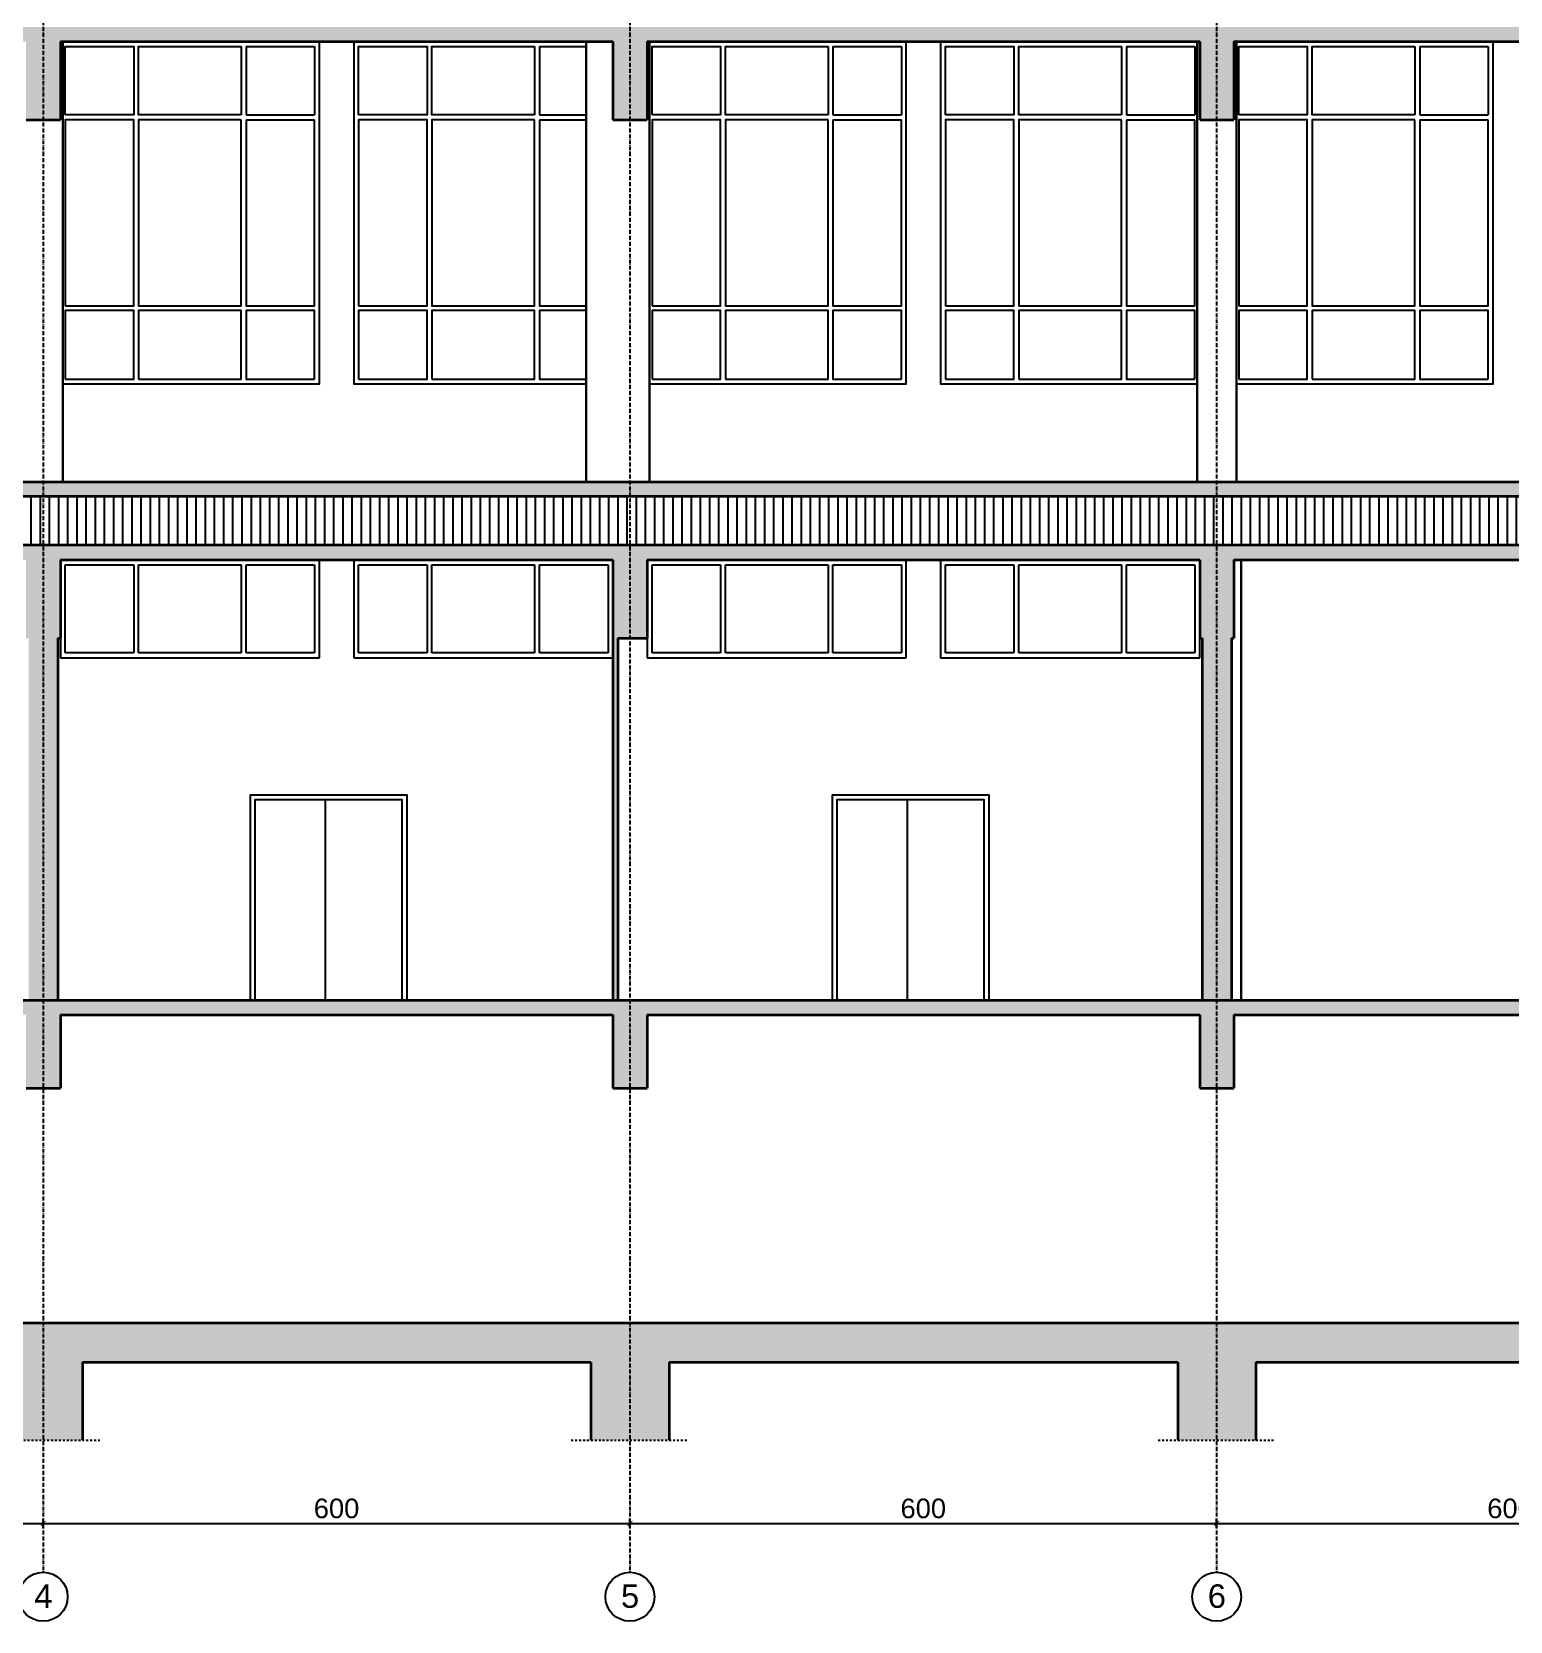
# Model space of a CAD drawing. Header units: inches. Extents: x -72385 to 39588, y -6525 to 66685.
# Drawn here: x -4903 to -3391, y 22991 to 24616 of the extents above; entities that cross this region are included whole.
import ezdxf

# ---------------------------------------------------------------- set-up
doc = ezdxf.new("R2010")
doc.units = ezdxf.units.IN
doc.header["$MEASUREMENT"] = 0
doc.linetypes.add('DashDot', pattern=[0.6, 0.4, -0.1, 0, -0.1])
doc.linetypes.add('Hidden', pattern=[0.4, 0.2, -0.2])
for name, color, linetype, lineweight in [('Надписи коти външни', 252, 'Continuous', 25), ('Надписи Оси', 252, 'Continuous', 25), ('Оси', 252, 'DashDot', 25), ('Фасади Разрези дебело', 7, 'Continuous', 35), ('Фасади Разрези пунктир', 253, 'Hidden', 25), ('Фасади Разрези средно', 252, 'Continuous', 30), ('Фасади Разрези тънко', 253, 'Continuous', 25), ('Щрих стени', 254, 'Continuous', 25)]:
    doc.layers.add(name, color=color, linetype=linetype, lineweight=lineweight)
doc.styles.add('Arial Regular', font='arial.ttf')
doc.styles.get("Standard").update_dxf_attribs({"font": 'arial.ttf'})
doc.dimstyles.new('Annotative', dxfattribs={"dimscale": 0, "dimtxt": 20, "dimasz": 5, "dimexe": 5, "dimexo": 5, "dimgap": 5, "dimtad": 1, "dimdec": 0, "dimzin": 0, "dimdsep": 46, "dimtxsty": 'Standard', "dimblk": 'ARCHTICK', "dimcen": 5, "dimdle": 5, "dimadec": 0, "dimazin": 0, "dimtfac": 1, "dimtdec": 0, "dimtofl": 0, "dimtmove": 0, "dimatfit": 3, "dimldrblk": 'ARCHTICK', "dimfxl": 5, "dimfxlon": 1, "dimtolj": 1, "dimtzin": 0, "dimarcsym": 1})

# ---------------------------------------------------------------- blocks, each defined once
blk = doc.blocks.new('_ArchTick')
at = {"color": 0, "linetype": 'ByBlock', "const_width": 0.15}
blk.add_lwpolyline([(-0.5, -0.5), (0.5, 0.5)], dxfattribs=at)
blk = doc.blocks.new('*D7019')
at = {"layer": 'Defpoints', "color": 0, "ltscale": 10, "transparency": 16777216}
for p in [(-3091, 23090.9), (-3691, 23040.9), (-3091, 23040.9)]:
    blk.add_point(p, dxfattribs=at)
at = {"layer": 'Надписи коти външни', "color": 0, "lineweight": -2, "ltscale": 10, "transparency": 16777216}
for p, q in [((-3691, 23085.9), (-3691, 23095.9)), ((-3091, 23085.9), (-3091, 23095.9)), ((-3696, 23090.9), (-3086, 23090.9))]:
    blk.add_line(p, q, dxfattribs=at)
at = {"layer": 'Надписи коти външни', "color": 0, "lineweight": -2, "ltscale": 10, "transparency": 16777216, "xscale": 5, "yscale": 5, "zscale": 5, "rotation": 180}
blk.add_blockref('_ArchTick', (-3691, 23090.9), dxfattribs=at)
at = {"layer": 'Надписи коти външни', "color": 0, "lineweight": -2, "ltscale": 10, "transparency": 16777216, "xscale": 5, "yscale": 5, "zscale": 5}
blk.add_blockref('_ArchTick', (-3091, 23090.9), dxfattribs=at)
at = {"layer": 'Надписи коти външни', "color": 0, "ltscale": 10, "transparency": 16777216, "insert": (-3391, 23106.1), "char_height": 20, "attachment_point": 5}
blk.add_mtext('\\A1;600', dxfattribs=at)
blk = doc.blocks.new('*D7020')
at = {"layer": 'Defpoints', "color": 0, "ltscale": 10, "transparency": 16777216}
for p in [(-3691, 23090.9), (-4291, 23040.9), (-3691, 23040.9)]:
    blk.add_point(p, dxfattribs=at)
at = {"layer": 'Надписи коти външни', "color": 0, "lineweight": -2, "ltscale": 10, "transparency": 16777216}
for p, q in [((-4291, 23085.9), (-4291, 23095.9)), ((-3691, 23085.9), (-3691, 23095.9)), ((-4296, 23090.9), (-3686, 23090.9))]:
    blk.add_line(p, q, dxfattribs=at)
at = {"layer": 'Надписи коти външни', "color": 0, "lineweight": -2, "ltscale": 10, "transparency": 16777216, "xscale": 5, "yscale": 5, "zscale": 5, "rotation": 180}
blk.add_blockref('_ArchTick', (-4291, 23090.9), dxfattribs=at)
at = {"layer": 'Надписи коти външни', "color": 0, "lineweight": -2, "ltscale": 10, "transparency": 16777216, "xscale": 5, "yscale": 5, "zscale": 5}
blk.add_blockref('_ArchTick', (-3691, 23090.9), dxfattribs=at)
at = {"layer": 'Надписи коти външни', "color": 0, "ltscale": 10, "transparency": 16777216, "insert": (-3991, 23106.1), "char_height": 20, "attachment_point": 5}
blk.add_mtext('\\A1;600', dxfattribs=at)
blk = doc.blocks.new('*D7021')
at = {"layer": 'Defpoints', "color": 0, "ltscale": 10, "transparency": 16777216}
for p in [(-4291, 23090.9), (-4891, 23040.9), (-4291, 23040.9)]:
    blk.add_point(p, dxfattribs=at)
at = {"layer": 'Надписи коти външни', "color": 0, "lineweight": -2, "ltscale": 10, "transparency": 16777216}
for p, q in [((-4891, 23085.9), (-4891, 23095.9)), ((-4291, 23085.9), (-4291, 23095.9)), ((-4896, 23090.9), (-4286, 23090.9))]:
    blk.add_line(p, q, dxfattribs=at)
at = {"layer": 'Надписи коти външни', "color": 0, "lineweight": -2, "ltscale": 10, "transparency": 16777216, "xscale": 5, "yscale": 5, "zscale": 5, "rotation": 180}
blk.add_blockref('_ArchTick', (-4891, 23090.9), dxfattribs=at)
at = {"layer": 'Надписи коти външни', "color": 0, "lineweight": -2, "ltscale": 10, "transparency": 16777216, "xscale": 5, "yscale": 5, "zscale": 5}
blk.add_blockref('_ArchTick', (-4291, 23090.9), dxfattribs=at)
at = {"layer": 'Надписи коти външни', "color": 0, "ltscale": 10, "transparency": 16777216, "insert": (-4591, 23106.1), "char_height": 20, "attachment_point": 5}
blk.add_mtext('\\A1;600', dxfattribs=at)
blk = doc.blocks.new('*D7022')
at = {"layer": 'Defpoints', "color": 0, "ltscale": 10, "transparency": 16777216}
for p in [(-4891, 23090.9), (-5491, 23040.9), (-4891, 23040.9)]:
    blk.add_point(p, dxfattribs=at)
at = {"layer": 'Надписи коти външни', "color": 0, "lineweight": -2, "ltscale": 10, "transparency": 16777216}
for p, q in [((-5491, 23085.9), (-5491, 23095.9)), ((-4891, 23085.9), (-4891, 23095.9)), ((-5496, 23090.9), (-4886, 23090.9))]:
    blk.add_line(p, q, dxfattribs=at)
at = {"layer": 'Надписи коти външни', "color": 0, "lineweight": -2, "ltscale": 10, "transparency": 16777216, "xscale": 5, "yscale": 5, "zscale": 5, "rotation": 180}
blk.add_blockref('_ArchTick', (-5491, 23090.9), dxfattribs=at)
at = {"layer": 'Надписи коти външни', "color": 0, "lineweight": -2, "ltscale": 10, "transparency": 16777216, "xscale": 5, "yscale": 5, "zscale": 5}
blk.add_blockref('_ArchTick', (-4891, 23090.9), dxfattribs=at)
at = {"layer": 'Надписи коти външни', "color": 0, "ltscale": 10, "transparency": 16777216, "insert": (-5191, 23106.1), "char_height": 20, "attachment_point": 5}
blk.add_mtext('\\A1;600', dxfattribs=at)

msp = doc.modelspace()

# ---------------------------------------------------------------- hatches: boundary and pattern name
at = {"layer": 'Щрих стени', "ltscale": 10}
h = msp.add_hatch(color=256, dxfattribs=at)
h.dxf.hatch_style = 1
h.paths.add_polyline_path([(-1845.7, 24685.9), (-7023.6, 24685.9), (-7023.6, 24605.9), (-6988.6, 24605.9), (-6988.6, 24670.9), (-6808.6, 24670.9), (-6808.6, 24355.9), (-6778.6, 24355.9), (-6778.6, 24670.9), (-6283.6, 24670.9), (-6283.6, 24155.9), (-6253.6, 24155.9), (-6253.6, 24505.9), (-6103.5, 24505.9), (-6103.5, 24155.9), (-6073.5, 24155.9), (-6073.5, 24605.9), (-5513.5, 24605.9), (-5513.5, 24155.9), (-5508.5, 24155.9), (-5508.5, 24525.9), (-5473.5, 24525.9), (-5473.5, 24605.9), (-4908.4, 24605.9), (-4908.4, 24525.9), (-4873.4, 24525.9), (-4873.4, 24605.9), (-4308.4, 24605.9), (-4308.4, 24525.9), (-4273.4, 24525.9), (-4273.4, 24605.9), (-3708.3, 24605.9), (-3708.3, 24525.9), (-3673.3, 24525.9), (-3673.3, 24605.9), (-3108.3, 24605.9), (-3108.3, 24525.9), (-3073.3, 24525.9), (-3073.3, 24605.9), (-2508.3, 24605.9), (-2508.3, 24525.9), (-2473.2, 24525.9), (-2473.2, 24605.9), (-1908.2, 24605.9), (-1908.2, 24365.9), (-1845.7, 24365.9)])
h.paths.add_polyline_path([(-1908.2, 24620.9), (-6073.5, 24620.9), (-6073.5, 24670.9), (-1908.2, 24670.9)], flags=16)
h.paths.add_polyline_path([(-6103.5, 24520.9), (-6253.6, 24520.9), (-6253.6, 24670.9), (-6103.5, 24670.9)], flags=16)
h.paths.add_polyline_path([(-6988.6, 24255.9), (-7038.6, 24255.9), (-7038.6, 24245.9), (-7023.6, 24245.9), (-7023.6, 24155.9), (-6988.6, 24155.9)])
h = msp.add_hatch(color=256, dxfattribs=at)
h.dxf.hatch_style = 1
h.paths.add_polyline_path([(-1845.7, 24155.9), (-7023.6, 24155.9), (-7023.6, 24075.9), (-6988.6, 24075.9), (-6988.6, 24140.9), (-6708.6, 24140.9), (-6708.6, 24075.9), (-6673.6, 24075.9), (-6673.6, 24140.9), (-6558.6, 24140.9), (-6558.6, 24075.9), (-6523.6, 24075.9), (-6523.6, 24140.9), (-6408.5, 24140.9), (-6408.5, 24075.9), (-6378.3, 24075.9), (-6378.3, 24140.9), (-6283.6, 24140.9), (-6283.6, 24075.9), (-6103.5, 24075.9), (-6103.5, 23625.9), (-6073.5, 23625.9), (-6073.5, 24075.9), (-5516, 24075.9), (-5516, 23625.9), (-5511, 23625.9), (-5511, 23995.9), (-5473.5, 23995.9), (-5473.5, 24075.9), (-4908.4, 24075.9), (-4908.4, 23995.9), (-4905.9, 23995.9), (-4905.9, 23625.9), (-4875.9, 23625.9), (-4875.9, 23995.9), (-4873.4, 23995.9), (-4873.4, 24075.9), (-4308.4, 24075.9), (-4308.4, 23625.9), (-4303.4, 23625.9), (-4303.4, 23995.9), (-4273.4, 23995.9), (-4273.4, 24075.9), (-3708.3, 24075.9), (-3708.3, 23995.9), (-3705.8, 23995.9), (-3705.8, 23625.9), (-3675.8, 23625.9), (-3675.8, 23995.9), (-3673.3, 23995.9), (-3673.3, 24075.9), (-3108.3, 24075.9), (-3108.3, 23995.9), (-3073.3, 23995.9), (-3073.3, 24075.9), (-2508.3, 24075.9), (-2508.3, 23995.9), (-2473.2, 23995.9), (-2473.2, 24075.9), (-1908.2, 24075.9), (-1908.2, 23835.9), (-1845.7, 23835.9)])
h.paths.add_polyline_path([(-6103.5, 24090.9), (-6253.6, 24090.9), (-6253.6, 24140.9), (-6103.5, 24140.9)], flags=16)
h.paths.add_polyline_path([(-6073.5, 24140.9), (-1908.2, 24140.9), (-1908.2, 24090.9), (-6073.5, 24090.9)], flags=16)
at = {"layer": 'Щрих стени', "ltscale": 10, "transparency": 33554610}
h = msp.add_hatch(dxfattribs=at)
h.set_pattern_fill('ANSI31', color=256, scale=75, angle=45)
h.paths.add_polyline_path([(-1908.2, 24140.9), (-6073.5, 24140.9), (-6073.5, 24090.9), (-1908.2, 24090.9)])
at = {"layer": 'Щрих стени', "ltscale": 10}
h = msp.add_hatch(color=256, dxfattribs=at)
h.dxf.hatch_style = 1
h.paths.add_polyline_path([(-1845.7, 23625.9), (-7023.6, 23625.9), (-7023.6, 23590.9), (-6973.6, 23590.9), (-6973.6, 23610.9), (-6826.1, 23610.9), (-6826.1, 23575.9), (-6796.1, 23575.9), (-6796.1, 23610.9), (-6646.1, 23610.9), (-6646.1, 23575.9), (-6616.1, 23575.9), (-6616.1, 23610.9), (-6466.1, 23610.9), (-6466.1, 23575.9), (-6436.1, 23575.9), (-6436.1, 23610.9), (-6286.1, 23610.9), (-6286.1, 23575.9), (-6256.1, 23575.9), (-6256.1, 23610.9), (-6103.5, 23610.9), (-6103.5, 23505.9), (-6073.5, 23505.9), (-6073.5, 23610.9), (-5508.5, 23610.9), (-5508.5, 23535.9), (-5473.5, 23535.9), (-5473.5, 23610.9), (-4908.4, 23610.9), (-4908.4, 23535.9), (-4873.4, 23535.9), (-4873.4, 23610.9), (-4308.4, 23610.9), (-4308.4, 23535.9), (-4273.4, 23535.9), (-4273.4, 23610.9), (-3708.3, 23610.9), (-3708.3, 23535.9), (-3673.3, 23535.9), (-3673.3, 23610.9), (-3108.3, 23610.9), (-3108.3, 23535.9), (-3073.3, 23535.9), (-3073.3, 23610.9), (-2508.3, 23610.9), (-2508.3, 23535.9), (-2473.2, 23535.9), (-2473.2, 23610.9), (-1908.2, 23610.9), (-1908.2, 23295.9), (-6973.6, 23295.9), (-6973.6, 23545.9), (-7023.6, 23545.9), (-7023.6, 23175.9), (-6943.6, 23175.9), (-6943.6, 23255.9), (-6128.5, 23255.9), (-6128.5, 23175.9), (-6048.5, 23175.9), (-6048.5, 23255.9), (-5531, 23255.9), (-5531, 23175.9), (-5451, 23175.9), (-5451, 23255.9), (-4930.9, 23255.9), (-4930.9, 23175.9), (-4850.9, 23175.9), (-4850.9, 23255.9), (-4330.9, 23255.9), (-4330.9, 23175.9), (-4250.9, 23175.9), (-4250.9, 23255.9), (-3730.8, 23255.9), (-3730.8, 23175.9), (-3650.8, 23175.9), (-3650.8, 23255.9), (-3130.8, 23255.9), (-3130.8, 23175.9), (-3050.8, 23175.9), (-3050.8, 23255.9), (-2530.8, 23255.9), (-2530.8, 23175.9), (-2450.7, 23175.9), (-2450.7, 23255.9), (-1917, 23255.9), (-1917, 23175.9), (-1845.7, 23175.9)])

# ---------------------------------------------------------------- linework, layer by layer
at = {"layer": 'Надписи Оси', "ltscale": 50}
for centre in [(-4891, 23015.9), (-4291, 23015.9), (-3691, 23015.9)]:
    msp.add_circle(centre, 25, dxfattribs=at)
at = {"layer": 'Оси', "ltscale": 10}
for p, q in [((-4891, 26090.9), (-4891, 23040.9)), ((-4291, 26090.9), (-4291, 23040.9)), ((-3691, 26090.9), (-3691, 23040.9))]:
    msp.add_line(p, q, dxfattribs=at)
at = {"layer": 'Фасади Разрези дебело', "ltscale": 10, "extrusion": (1.2091e-15, 1, -2.22045e-16)}
for p, q in [((-4873.4, 24605.9), (-4308.4, 24605.9)), ((-4273.4, 24605.9), (-3708.3, 24605.9)), ((-3673.3, 24605.9), (-3108.3, 24605.9)), ((-4908.4, 24525.9), (-4873.4, 24525.9)), ((-4308.4, 24525.9), (-4273.4, 24525.9)), ((-3708.3, 24525.9), (-3673.3, 24525.9)), ((-7023.6, 24155.9), (4686.5, 24155.9)), ((-4873.4, 24075.9), (-4308.4, 24075.9)), ((-4273.4, 24075.9), (-3708.3, 24075.9)), ((-3673.3, 24075.9), (-3108.3, 24075.9)), ((-4875.9, 23995.9), (-4873.4, 23995.9)), ((-4303.4, 23995.9), (-4273.4, 23995.9)), ((-3708.3, 23995.9), (-3705.8, 23995.9)), ((-3675.8, 23995.9), (-3673.3, 23995.9)), ((-7023.6, 23625.9), (4681.5, 23625.9)), ((-4873.4, 23610.9), (-4308.4, 23610.9)), ((-4273.4, 23610.9), (-3708.3, 23610.9)), ((-3673.3, 23610.9), (-3108.3, 23610.9)), ((-4908.4, 23535.9), (-4873.4, 23535.9)), ((-4308.4, 23535.9), (-4273.4, 23535.9)), ((-3708.3, 23535.9), (-3673.3, 23535.9)), ((-6973.6, 23295.9), (-1908.2, 23295.9)), ((-4850.9, 23255.9), (-4330.9, 23255.9)), ((-4250.9, 23255.9), (-3730.8, 23255.9)), ((-3650.8, 23255.9), (-3130.8, 23255.9))]:
    msp.add_line(p, q, dxfattribs=at)
at = {"layer": 'Фасади Разрези дебело', "ltscale": 10}
for p, q in [((-4873.4, 24605.9), (-4873.4, 24525.9)), ((-4308.4, 24605.9), (-4308.4, 24525.9)), ((-4273.4, 24605.9), (-4273.4, 24525.9)), ((-3708.3, 24605.9), (-3708.3, 24525.9)), ((-3673.3, 24605.9), (-3673.3, 24525.9)), ((-1908.2, 24140.9), (-6073.5, 24140.9)), ((-1908.2, 24090.9), (-6073.5, 24090.9)), ((-4873.4, 24075.9), (-4873.4, 23995.9)), ((-4308.4, 24075.9), (-4308.4, 23625.9)), ((-4273.4, 24075.9), (-4273.4, 23995.9)), ((-3708.3, 24075.9), (-3708.3, 23995.9)), ((-3673.3, 24075.9), (-3673.3, 23995.9)), ((-4875.9, 23995.9), (-4875.9, 23625.9)), ((-4303.4, 23995.9), (-4303.4, 23625.9)), ((-3705.8, 23995.9), (-3705.8, 23625.9)), ((-3675.8, 23995.9), (-3675.8, 23625.9)), ((-4873.4, 23610.9), (-4873.4, 23535.9)), ((-4308.4, 23610.9), (-4308.4, 23535.9)), ((-4273.4, 23610.9), (-4273.4, 23535.9)), ((-3708.3, 23610.9), (-3708.3, 23535.9)), ((-3673.3, 23610.9), (-3673.3, 23535.9)), ((-4850.9, 23255.9), (-4850.9, 23175.9)), ((-4330.9, 23255.9), (-4330.9, 23175.9)), ((-4250.9, 23255.9), (-4250.9, 23175.9)), ((-3730.8, 23255.9), (-3730.8, 23175.9)), ((-3650.8, 23255.9), (-3650.8, 23175.9))]:
    msp.add_line(p, q, dxfattribs=at)
at = {"layer": 'Фасади Разрези пунктир', "ltscale": 10, "extrusion": (1.2091e-15, 1, -2.22045e-16)}
for p, q in [((-4950.9, 23175.9), (-4830.9, 23175.9)), ((-4350.9, 23175.9), (-4230.9, 23175.9)), ((-3750.8, 23175.9), (-3630.8, 23175.9))]:
    msp.add_line(p, q, dxfattribs=at)
at = {"layer": 'Фасади Разрези средно', "ltscale": 10}
for p, q in [((-4870.9, 24605.9), (-4870.9, 24155.9)), ((-4335.9, 24605.9), (-4335.9, 24155.9)), ((-4270.9, 24605.9), (-4270.9, 24155.9)), ((-3710.8, 24605.9), (-3710.8, 24155.9)), ((-3670.8, 24605.9), (-3670.8, 24155.9)), ((-3665.8, 24075.9), (-3665.8, 23625.9))]:
    msp.add_line(p, q, dxfattribs=at)
at = {"layer": 'Фасади Разрези тънко', "ltscale": 10}
for p, q in [((-4688.4, 24600.9), (-4688.4, 24530.9)), ((-4683.4, 24600.9), (-4683.4, 24530.9)), ((-4613.4, 24600.9), (-4613.4, 24530.9)), ((-4388.4, 24600.9), (-4388.4, 24530.9)), ((-4383.4, 24600.9), (-4383.4, 24530.9)), ((-4088.4, 24600.9), (-4088.4, 24530.9)), ((-4083.4, 24600.9), (-4083.4, 24530.9)), ((-4013.4, 24600.9), (-4013.4, 24530.9)), ((-3788.3, 24600.9), (-3788.3, 24530.9)), ((-3783.3, 24600.9), (-3783.3, 24530.9)), ((-3713.3, 24600.9), (-3713.3, 24530.9)), ((-3488.3, 24600.9), (-3488.3, 24530.9)), ((-3483.3, 24600.9), (-3483.3, 24530.9)), ((-3413.3, 24600.9), (-3413.3, 24530.9)), ((-4608.4, 24075.9), (-4873.4, 24075.9)), ((-4873.4, 24075.9), (-4873.4, 23975.9)), ((-4868.4, 24070.9), (-4798.4, 24070.9)), ((-4868.4, 23980.9), (-4868.4, 24070.9)), ((-4798.4, 24070.9), (-4798.4, 23980.9)), ((-4793.4, 23980.9), (-4793.4, 24070.9)), ((-4793.4, 24070.9), (-4688.4, 24070.9)), ((-4688.4, 24070.9), (-4688.4, 23980.9)), ((-4683.4, 23980.9), (-4683.4, 24070.9)), ((-4613.4, 24070.9), (-4613.4, 23980.9)), ((-4608.4, 23975.9), (-4608.4, 24075.9)), ((-4308.4, 24075.9), (-4573.4, 24075.9)), ((-4573.4, 24075.9), (-4573.4, 23975.9)), ((-4568.4, 24070.9), (-4498.4, 24070.9)), ((-4568.4, 23980.9), (-4568.4, 24070.9)), ((-4498.4, 24070.9), (-4498.4, 23980.9)), ((-4493.4, 23980.9), (-4493.4, 24070.9)), ((-4493.4, 24070.9), (-4388.4, 24070.9)), ((-4388.4, 24070.9), (-4388.4, 23980.9)), ((-4383.4, 23980.9), (-4383.4, 24070.9)), ((-4313.4, 24070.9), (-4313.4, 23980.9)), ((-4308.4, 23975.9), (-4308.4, 24075.9)), ((-4008.4, 24075.9), (-4273.4, 24075.9)), ((-4273.4, 24075.9), (-4273.4, 23975.9)), ((-4268.4, 24070.9), (-4198.4, 24070.9)), ((-4268.4, 23980.9), (-4268.4, 24070.9)), ((-4198.4, 24070.9), (-4198.4, 23980.9)), ((-4193.4, 23980.9), (-4193.4, 24070.9)), ((-4193.4, 24070.9), (-4088.4, 24070.9)), ((-4088.4, 24070.9), (-4088.4, 23980.9)), ((-4083.4, 23980.9), (-4083.4, 24070.9)), ((-4013.4, 24070.9), (-4013.4, 23980.9)), ((-4008.4, 23975.9), (-4008.4, 24075.9)), ((-3708.3, 24075.9), (-3973.4, 24075.9)), ((-3973.4, 24075.9), (-3973.4, 23975.9)), ((-3968.4, 24070.9), (-3898.4, 24070.9)), ((-3968.4, 23980.9), (-3968.4, 24070.9)), ((-3898.4, 24070.9), (-3898.4, 23980.9)), ((-3893.4, 23980.9), (-3893.4, 24070.9)), ((-3893.4, 24070.9), (-3788.3, 24070.9)), ((-3788.3, 24070.9), (-3788.3, 23980.9)), ((-3783.3, 23980.9), (-3783.3, 24070.9)), ((-3713.3, 24070.9), (-3713.3, 23980.9)), ((-3708.3, 23975.9), (-3708.3, 24075.9)), ((-4873.4, 23975.9), (-4608.4, 23975.9)), ((-4798.4, 23980.9), (-4868.4, 23980.9)), ((-4688.4, 23980.9), (-4793.4, 23980.9)), ((-4613.4, 23980.9), (-4683.4, 23980.9)), ((-4573.4, 23975.9), (-4308.4, 23975.9)), ((-4498.4, 23980.9), (-4568.4, 23980.9)), ((-4388.4, 23980.9), (-4493.4, 23980.9)), ((-4313.4, 23980.9), (-4383.4, 23980.9)), ((-4273.4, 23975.9), (-4008.4, 23975.9)), ((-4198.4, 23980.9), (-4268.4, 23980.9)), ((-4088.4, 23980.9), (-4193.4, 23980.9)), ((-4013.4, 23980.9), (-4083.4, 23980.9)), ((-3973.4, 23975.9), (-3708.3, 23975.9)), ((-3898.4, 23980.9), (-3968.4, 23980.9)), ((-3788.3, 23980.9), (-3893.4, 23980.9)), ((-3713.3, 23980.9), (-3783.3, 23980.9)), ((-4602.7, 23830.9), (-4602.7, 23625.9)), ((-4007.6, 23830.9), (-4007.6, 23625.9))]:
    msp.add_line(p, q, dxfattribs=at)
at = {"layer": 'Фасади Разрези тънко', "ltscale": 10, "extrusion": (2.5431e-15, 1, -2.22045e-16)}
for p, q in [((-4683.4, 24600.9), (-4613.4, 24600.9)), ((-4383.4, 24600.9), (-4335.9, 24600.9)), ((-4083.4, 24600.9), (-4013.4, 24600.9)), ((-3783.3, 24600.9), (-3713.3, 24600.9)), ((-3483.3, 24600.9), (-3413.3, 24600.9)), ((-4683.4, 24530.9), (-4613.4, 24530.9)), ((-4683.4, 24525.9), (-4613.4, 24525.9)), ((-4383.4, 24530.9), (-4335.9, 24530.9)), ((-4383.4, 24525.9), (-4335.9, 24525.9)), ((-4083.4, 24530.9), (-4013.4, 24530.9)), ((-4083.4, 24525.9), (-4013.4, 24525.9)), ((-3783.3, 24530.9), (-3713.3, 24530.9)), ((-3783.3, 24525.9), (-3713.3, 24525.9)), ((-3483.3, 24530.9), (-3413.3, 24530.9)), ((-3483.3, 24525.9), (-3413.3, 24525.9)), ((-4683.4, 24070.9), (-4613.4, 24070.9)), ((-4383.4, 24070.9), (-4313.4, 24070.9)), ((-4083.4, 24070.9), (-4013.4, 24070.9)), ((-3783.3, 24070.9), (-3713.3, 24070.9))]:
    msp.add_line(p, q, dxfattribs=at)
at = {"layer": 'Фасади Разрези тънко', "ltscale": 10}
for points in [[(-4608.4, 24605.9, 0), (-4870.9, 24605.9, 0)], [(-4870.9, 24255.9, 0), (-4608.4, 24255.9, 0), (-4608.4, 24605.9, 0)], [(-4308.4, 24605.9, 0), (-4573.4, 24605.9, 0), (-4573.4, 24255.9, 0), (-4335.9, 24255.9, 0)], [(-4308.4, 24525.9, 0), (-4308.4, 24605.9, 0)], [(-4270.9, 24255.9, 0), (-4008.4, 24255.9, 0), (-4008.4, 24605.9, 0)], [(-3708.3, 24605.9, 0), (-3973.4, 24605.9, 0), (-3973.4, 24255.9, 0), (-3710.8, 24255.9, 0)], [(-3670.8, 24255.9, 0), (-3408.3, 24255.9, 0), (-3408.3, 24605.9, 0)], [(-4688.4, 24530.9, 0), (-4793.4, 24530.9, 0), (-4793.4, 24600.9, 0), (-4688.4, 24600.9, 0)], [(-4388.4, 24530.9, 0), (-4493.4, 24530.9, 0), (-4493.4, 24600.9, 0), (-4388.4, 24600.9, 0)], [(-4088.4, 24530.9, 0), (-4193.4, 24530.9, 0), (-4193.4, 24600.9, 0), (-4088.4, 24600.9, 0)], [(-3788.3, 24530.9, 0), (-3893.4, 24530.9, 0), (-3893.4, 24600.9, 0), (-3788.3, 24600.9, 0)], [(-3488.3, 24530.9, 0), (-3593.3, 24530.9, 0), (-3593.3, 24600.9, 0), (-3488.3, 24600.9, 0)], [(-4688.4, 24525.9, 0), (-4793.4, 24525.9, 0), (-4793.4, 24335.9, 0), (-4688.4, 24335.9, 0), (-4688.4, 24525.9, 0)], [(-4683.4, 24525.9, 0), (-4683.4, 24335.9, 0), (-4613.4, 24335.9, 0), (-4613.4, 24525.9, 0)], [(-4388.4, 24525.9, 0), (-4493.4, 24525.9, 0), (-4493.4, 24335.9, 0), (-4388.4, 24335.9, 0), (-4388.4, 24525.9, 0)], [(-4383.4, 24525.9, 0), (-4383.4, 24335.9, 0), (-4335.9, 24335.9, 0)], [(-4088.4, 24525.9, 0), (-4193.4, 24525.9, 0), (-4193.4, 24335.9, 0), (-4088.4, 24335.9, 0), (-4088.4, 24525.9, 0)], [(-4083.4, 24525.9, 0), (-4083.4, 24335.9, 0), (-4013.4, 24335.9, 0), (-4013.4, 24525.9, 0)], [(-3788.3, 24525.9, 0), (-3893.4, 24525.9, 0), (-3893.4, 24335.9, 0), (-3788.3, 24335.9, 0), (-3788.3, 24525.9, 0)], [(-3783.3, 24525.9, 0), (-3783.3, 24335.9, 0), (-3713.3, 24335.9, 0), (-3713.3, 24525.9, 0)], [(-3488.3, 24525.9, 0), (-3593.3, 24525.9, 0), (-3593.3, 24335.9, 0), (-3488.3, 24335.9, 0), (-3488.3, 24525.9, 0)], [(-3483.3, 24525.9, 0), (-3483.3, 24335.9, 0), (-3413.3, 24335.9, 0), (-3413.3, 24525.9, 0)], [(-4335.9, 24330.9, 0), (-4383.4, 24330.9, 0), (-4383.4, 24260.9, 0), (-4335.9, 24260.9, 0)], [(-4679.1, 23625.9, 0), (-4679.1, 23835.9, 0), (-4519.1, 23835.9, 0), (-4519.1, 23625.9, 0)], [(-4674.1, 23625.9, 0), (-4674.1, 23830.9, 0), (-4524.1, 23830.9, 0), (-4524.1, 23625.9, 0)], [(-4084, 23625.9, 0), (-4084, 23835.9, 0), (-3924, 23835.9, 0), (-3924, 23625.9, 0)], [(-4079, 23625.9, 0), (-4079, 23830.9, 0), (-3929, 23830.9, 0), (-3929, 23625.9, 0)]]:
    msp.add_polyline3d(points, dxfattribs=at)
for points in [[(-4868.4, 24530.9, 0), (-4868.4, 24600.9, 0), (-4798.4, 24600.9, 0), (-4798.4, 24530.9, 0)], [(-4568.4, 24530.9, 0), (-4568.4, 24600.9, 0), (-4498.4, 24600.9, 0), (-4498.4, 24530.9, 0)], [(-4268.4, 24530.9, 0), (-4268.4, 24600.9, 0), (-4198.4, 24600.9, 0), (-4198.4, 24530.9, 0)], [(-3968.4, 24530.9, 0), (-3968.4, 24600.9, 0), (-3898.4, 24600.9, 0), (-3898.4, 24530.9, 0)], [(-3668.3, 24530.9, 0), (-3668.3, 24600.9, 0), (-3598.3, 24600.9, 0), (-3598.3, 24530.9, 0)], [(-4868.4, 24335.9, 0), (-4798.4, 24335.9, 0), (-4798.4, 24525.9, 0), (-4868.4, 24525.9, 0)], [(-4568.4, 24335.9, 0), (-4498.4, 24335.9, 0), (-4498.4, 24525.9, 0), (-4568.4, 24525.9, 0)], [(-4268.4, 24335.9, 0), (-4198.4, 24335.9, 0), (-4198.4, 24525.9, 0), (-4268.4, 24525.9, 0)], [(-3968.4, 24335.9, 0), (-3898.4, 24335.9, 0), (-3898.4, 24525.9, 0), (-3968.4, 24525.9, 0)], [(-3668.3, 24335.9, 0), (-3598.3, 24335.9, 0), (-3598.3, 24525.9, 0), (-3668.3, 24525.9, 0)], [(-4868.4, 24260.9, 0), (-4798.4, 24260.9, 0), (-4798.4, 24330.9, 0), (-4868.4, 24330.9, 0)], [(-4793.4, 24260.9, 0), (-4688.4, 24260.9, 0), (-4688.4, 24330.9, 0), (-4793.4, 24330.9, 0)], [(-4613.4, 24260.9, 0), (-4613.4, 24330.9, 0), (-4683.4, 24330.9, 0), (-4683.4, 24260.9, 0)], [(-4568.4, 24260.9, 0), (-4498.4, 24260.9, 0), (-4498.4, 24330.9, 0), (-4568.4, 24330.9, 0)], [(-4493.4, 24260.9, 0), (-4388.4, 24260.9, 0), (-4388.4, 24330.9, 0), (-4493.4, 24330.9, 0)], [(-4268.4, 24260.9, 0), (-4198.4, 24260.9, 0), (-4198.4, 24330.9, 0), (-4268.4, 24330.9, 0)], [(-4193.4, 24260.9, 0), (-4088.4, 24260.9, 0), (-4088.4, 24330.9, 0), (-4193.4, 24330.9, 0)], [(-4013.4, 24260.9, 0), (-4013.4, 24330.9, 0), (-4083.4, 24330.9, 0), (-4083.4, 24260.9, 0)], [(-3968.4, 24260.9, 0), (-3898.4, 24260.9, 0), (-3898.4, 24330.9, 0), (-3968.4, 24330.9, 0)], [(-3893.4, 24260.9, 0), (-3788.3, 24260.9, 0), (-3788.3, 24330.9, 0), (-3893.4, 24330.9, 0)], [(-3713.3, 24260.9, 0), (-3713.3, 24330.9, 0), (-3783.3, 24330.9, 0), (-3783.3, 24260.9, 0)], [(-3668.3, 24260.9, 0), (-3598.3, 24260.9, 0), (-3598.3, 24330.9, 0), (-3668.3, 24330.9, 0)], [(-3593.3, 24260.9, 0), (-3488.3, 24260.9, 0), (-3488.3, 24330.9, 0), (-3593.3, 24330.9, 0)], [(-3413.3, 24260.9, 0), (-3413.3, 24330.9, 0), (-3483.3, 24330.9, 0), (-3483.3, 24260.9, 0)]]:
    msp.add_polyline3d(points, close=True, dxfattribs=at)

# ---------------------------------------------------------------- texts
at = {"layer": 'Надписи Оси', "ltscale": 100, "char_height": 24, "width": 27.213, "attachment_point": 1, "style": 'Arial Regular'}
for s, insert in [('\\pxqc;4', (-4904.4, 23028.6)), ('\\pxqc;5', (-4304.4, 23028.6)), ('\\pxqc;6', (-3704.4, 23028.6))]:
    msp.add_mtext(s, dxfattribs=dict(at, insert=insert))

# ---------------------------------------------------------------- dimensions: what is measured, and where the dimension line sits
at = {"layer": 'Надписи коти външни', "ltscale": 10}
for base, p1, p2, picture, middle in [((-4891, 23090.9), (-5491, 23040.9), (-4891, 23040.9), '*D7022', (-5191, 23106.1)), ((-4291, 23090.9), (-4891, 23040.9), (-4291, 23040.9), '*D7021', (-4591, 23106.1)), ((-3691, 23090.9), (-4291, 23040.9), (-3691, 23040.9), '*D7020', (-3991, 23106.1)), ((-3091, 23090.9), (-3691, 23040.9), (-3091, 23040.9), '*D7019', (-3391, 23106.1))]:
    dim = msp.add_linear_dim(base=base, p1=p1, p2=p2, dimstyle='Annotative', override={"dimscale": 0, "dimtix": 0, "dimtofl": 0, "dimtmove": 0, "dimatfit": 3}, dxfattribs=at)
    dim.commit()
    dim.dimension.update_dxf_attribs({"geometry": picture, "text_midpoint": middle})

doc.saveas('drawing.dxf')
